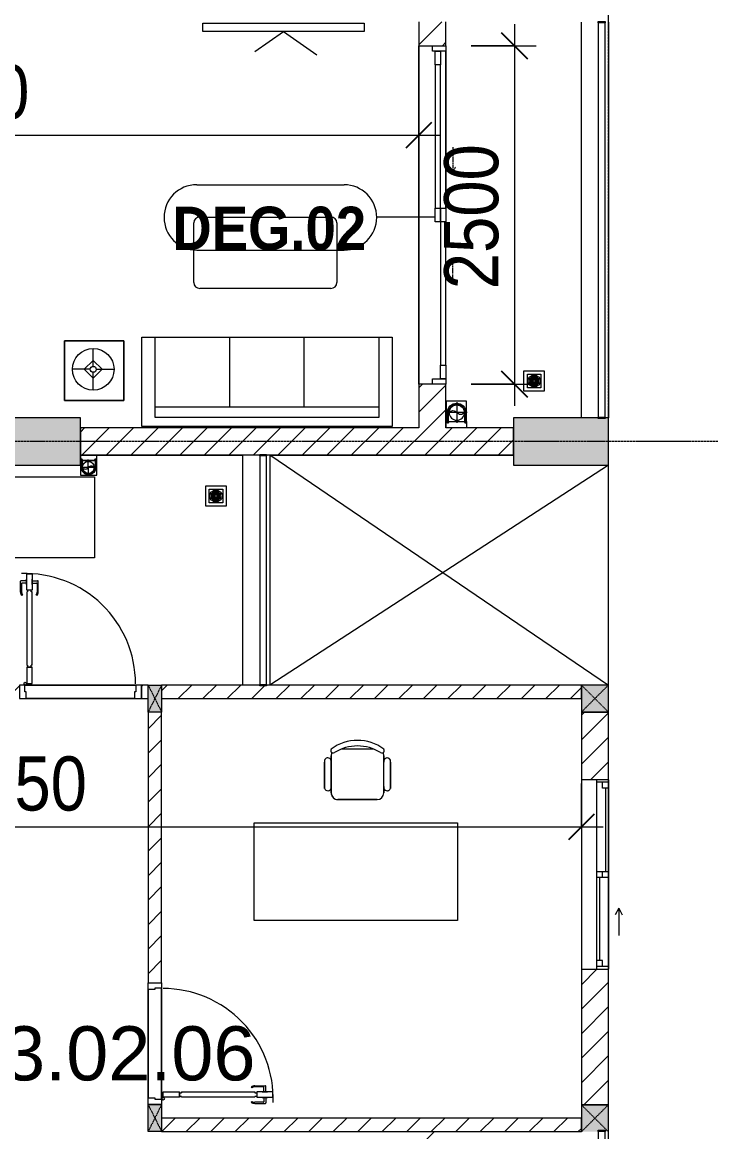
# Model space of a CAD drawing. Header units: millimetres. Extents: x 962 to 239635, y -15958 to 82755.
# Drawn here: x 184673 to 189760, y 56635 to 64835 of the extents above; entities that cross this region are included whole.
import ezdxf

# ---------------------------------------------------------------- set-up
doc = ezdxf.new("R2010")
doc.units = ezdxf.units.MM
for name, pattern in [('Dash', [6, 3, -3]), ('Grid Line', [22.225, 12.7, -3.175, 3.175, -3.175]), ('IMPORT-CENTER _2_', [40.64, 25.4, -5.08, 5.08, -5.08])]:
    doc.linetypes.add(name, pattern=pattern)
for name, color, linetype, lineweight in [('0-1', 7, 'Continuous', 5), ('A-ANNO-DIMS', 211, 'Continuous', 9), ('A-ANNO-DIMS-160', 211, 'Continuous', 9), ('A-AREA-IDEN', 2, 'Continuous', 9), ('A-DETL-GENF-1', 9, 'Continuous', 9), ('A-DETL-THIN-1', 151, 'Continuous', 9), ('A-DOOR', 31, 'Continuous', 9), ('A-DOOR-1', 254, 'Continuous', 9), ('A-DOOR-2', 9, 'Continuous', 9), ('A-DOOR-FRAM', 31, 'Continuous', 9), ('A-DOOR-HDLN', 31, 'Dash', 9), ('A-DOOR-IDEN', 31, 'Continuous', 9), ('A-FLOR-1', 250, 'Continuous', 9), ('A-FLOR-2', 9, 'Continuous', 9), ('A-FLOR-HRAL', 11, 'Continuous', 9), ('A-FLOR-HRAL-1', 254, 'Continuous', 9), ('A-FLOR-HRAL-2', 9, 'Continuous', 9), ('A-GLAZ', 151, 'Continuous', 9), ('A-WALL', 113, 'Continuous', 9), ('A-WALL-1', 253, 'Continuous', 18), ('A-WALL-2', 9, 'Continuous', 9), ('A-WALL-3', 113, 'Continuous', 18), ('A-WALL-PATT-1', 10, 'Continuous', 9), ('A-WALL-PATT-2', 111, 'Continuous', 9), ('G-IMPT', 8, 'Continuous', 9), ('G-IMPT-1', 254, 'Continuous', 9), ('G-IMPT-2', 8, 'IMPORT-CENTER _2_', 9), ('I-FURN', 30, 'Continuous', 9), ('I-FURN-1', 254, 'Continuous', 9), ('M-EQPM', 50, 'Continuous', 9), ('S-COLS', 52, 'Continuous', 9), ('S-COLS-1', 52, 'Continuous', 5), ('S-COLS-2', 7, 'Continuous', 18), ('S-COLS-3', 254, 'Continuous', 9), ('S-COLS-4', 253, 'Continuous', 18), ('S-COLS-5', 52, 'Dash', 9), ('S-COLS-6', 52, 'Continuous', 18), ('S-COLS-HDLN', 52, 'Dash', 9), ('S-COLS-HDLN-1', 9, 'Dash', 9), ('S-GRID-1', 1, 'Grid Line', 9)]:
    doc.layers.add(name, color=color, linetype=linetype, lineweight=lineweight)
doc.styles.add('Arial_11', font='arial_0.ttf', dxfattribs={"height": 400})
doc.styles.add('Arial_B_6', font='arialbd_0.ttf', dxfattribs={"width": 0.9, "height": 320})
doc.styles.add('UTM Avo', font='UTM Avo.ttf', dxfattribs={"width": 0.9, "height": 400})
doc.dimstyles.new('1_Dim_chi_tiet_2_5', dxfattribs={"dimscale": 304.8, "dimtxt": 399.720379, "dimasz": 0.629921, "dimexe": 0.524934, "dimexo": 0.0625, "dimgap": 0.052493, "dimtad": 1, "dimdec": 0, "dimrnd": 5, "dimzin": 0, "dimdsep": 46, "dimtxsty": 'UTM Avo', "dimblk1": 'OBLIQUE', "dimblk2": 'OBLIQUE', "dimsah": 1, "dimcen": 0.09, "dimdle": 0.524934, "dimazin": 0, "dimtfac": 1, "dimtdec": 4, "dimtix": 1, "dimtmove": 0, "dimatfit": 3, "dimfxl": 1.049869, "dimfxlon": 1, "dimtvp": 1, "dimtolj": 1, "dimtzin": 0, "dimarcsym": 2})
doc.dimstyles.new('1_Dim_chi_tiet_2_5_1', dxfattribs={"dimscale": 304.8, "dimtxt": 399.720379, "dimasz": 0.629921, "dimexe": 0.524934, "dimexo": 0.0625, "dimgap": 0.052493, "dimtad": 1, "dimdec": 0, "dimrnd": 5, "dimzin": 0, "dimdsep": 46, "dimtxsty": 'UTM Avo', "dimblk1": 'OBLIQUE', "dimblk2": 'OBLIQUE', "dimsah": 1, "dimcen": 0.09, "dimdle": 0.524934, "dimazin": 0, "dimtfac": 1, "dimtdec": 4, "dimtix": 1, "dimtmove": 0, "dimatfit": 3, "dimfxl": 1.049869, "dimfxlon": 1, "dimtvp": 1, "dimtolj": 1, "dimtzin": 0, "dimarcsym": 2})
pattern_1 = [(45, (0, 0), (-90.50967, 90.50967), [])]
pattern_2 = [(45, (61750.9, 0), (-90.50967, 90.50967), [])]

# ---------------------------------------------------------------- blocks, each defined once
blk = doc.blocks.new('NCV_TKTC_KET CAU_rvt-1-TKCS_MB TẦNG 2')
at = {"layer": 'S-COLS-1'}
for points in [[(123352.6, 61561.9), (123352.6, 61911.9), (122052.6, 61911.9), (122052.6, 61561.9), (122209.6, 61561.9)], [(127252.6, 61561.9), (127252.6, 61911.9), (127227.6, 61911.9), (127227.6, 61906.9), (127177.6, 61906.9), (127177.6, 61911.9), (126552.6, 61911.9), (126552.6, 61561.9)]]:
    blk.add_hatch(color=256, dxfattribs=at).paths.add_polyline_path(points)
at = {"layer": 'A-FLOR-1'}
for p, q in [((123352.6, 61635.3), (124552.6, 61635.3)), ((124752.6, 61635.3), (126552.6, 61635.3))]:
    blk.add_line(p, q, dxfattribs=at)
at = {"layer": 'S-COLS-2'}
for p, q in [((123352.6, 61911.9), (122052.6, 61911.9)), ((123352.6, 61561.9), (123352.6, 61911.9)), ((127177.6, 61911.9), (126552.6, 61911.9)), ((126552.6, 61911.9), (126552.6, 61561.9)), ((127252.6, 61911.9), (127227.6, 61911.9)), ((127252.6, 61561.9), (127252.6, 61911.9)), ((122052.6, 61561.9), (123352.6, 61561.9)), ((126552.6, 61561.9), (127252.6, 61561.9))]:
    blk.add_line(p, q, dxfattribs=at)
blk = doc.blocks.new('LOBBY_SOFA_1 - LOBBY_SOFA_1-901228-TKCS_MB TẦNG 2')
at = {"layer": 'I-FURN'}
for p, q in [((-2172.3, 1064.5), (-2172.3, 1504.5)), ((-2128.3, 1548.5), (-1160.3, 1548.5)), ((-1116.3, 1504.5), (-1116.3, 1064.5)), ((-1160.3, 1020.5), (-2128.3, 1020.5)), ((-2556, 660), (-708, 660)), ((-2556, 0), (-2556, 660)), ((-2457, 66), (-2457, 660)), ((-1907, 143), (-1907, 660)), ((-1357, 143), (-1357, 660)), ((-807, 660), (-807, 66)), ((-708, 660), (-708, 0)), ((-2688.2, 633.5), (-3128.2, 633.5)), ((-3128.2, 633.5), (-3128.2, 193.5)), ((-2915.4, 445), (-2915.4, 577)), ((-2688.2, 193.5), (-2688.2, 633.5)), ((-2937.4, 423), (-3069.4, 423)), ((-2981.4, 423), (-2915.4, 489)), ((-2915.4, 357), (-2981.4, 423)), ((-2915.4, 489), (-2849.4, 423)), ((-2849.4, 423), (-2915.4, 357)), ((-2893.4, 423), (-2761.4, 423)), ((-2915.4, 269), (-2915.4, 401)), ((-3128.2, 193.5), (-2688.2, 193.5)), ((-807, 143), (-2457, 143)), ((-708, 0), (-2556, 0)), ((-807, 66), (-2457, 66))]:
    blk.add_line(p, q, dxfattribs=at)
for radius in [154, 22]:
    blk.add_circle((-2915.4, 423), radius, dxfattribs=at)
for centre, start, end in [((-2128.3, 1504.5), 90, 180), ((-1160.3, 1504.5), 0, 90), ((-2128.3, 1064.5), 180, 270), ((-1160.3, 1064.5), 270, 0)]:
    blk.add_arc(centre, 44, start, end, dxfattribs=at)
at = {"layer": 'I-FURN-1'}
for p, q in [((-2172.3, 1064.5), (-2172.3, 1504.5)), ((-2128.3, 1548.5), (-1160.3, 1548.5)), ((-1116.3, 1504.5), (-1116.3, 1064.5)), ((-1160.3, 1020.5), (-2128.3, 1020.5)), ((-2556, 660), (-708, 660)), ((-2556, 0), (-2556, 660)), ((-708, 660), (-708, 0)), ((-3128.2, 633.5), (-2688.2, 633.5)), ((-3128.2, 193.5), (-3128.2, 633.5)), ((-2688.2, 633.5), (-2688.2, 193.5)), ((-2688.2, 193.5), (-3128.2, 193.5)), ((-708, 0), (-2556, 0))]:
    blk.add_line(p, q, dxfattribs=at)
for centre, start, end in [((-2128.3, 1504.5), 90, 180), ((-1160.3, 1504.5), 0, 90), ((-2128.3, 1064.5), 180, 270), ((-1160.3, 1064.5), 270, 0)]:
    blk.add_arc(centre, 44, start, end, dxfattribs=at)
blk = doc.blocks.new('KE TIVI-2 - KE TIVI-2-901222-TKCS_MB TẦNG 2')
at = {"layer": 'I-FURN-1'}
for p, q in [((0, 60), (-245.7, 232.1)), ((213, 209.1), (0, 60)), ((-595.6, 60), (595.6, 60)), ((-595.6, 0), (-595.6, 60)), ((595.6, 0), (-595.6, 0)), ((595.6, 60), (595.6, 0))]:
    blk.add_line(p, q, dxfattribs=at)
blk = doc.blocks.new('DOOR_CW_01 CANH MO-PANEL KINH - DIW_01-900x2200-CỬA GỖ VÂN LAMINATE-553375-TKCS_MB TẦNG 2')
at = {"layer": 'A-DETL-GENF-1'}
for p, q in [((-397, -182), (-397, -62)), ((-397, -62), (-357, -62)), ((-357, -62), (-357, -182)), ((-357, -182), (-397, -182)), ((-397, -196), (-391, -196)), ((-397, -738), (-397, -196)), ((-391, -196), (-391, -182)), ((-391, -182), (-363, -182)), ((-363, -182), (-363, -196)), ((-357, -196), (-363, -196)), ((-357, -196), (-357, -738)), ((-442, -737), (-442, -816.5)), ((-434, -799.5), (-434, -737)), ((-433.9, -711.2), (-427.3, -715.8)), ((-320.1, -711.2), (-326.7, -715.8)), ((-320, -799.5), (-320, -737)), ((-312, -737), (-312, -816.5)), ((-399, -803.5), (-430, -803.5)), ((-399, -792.2), (-399, -831.8)), ((-397, -792.2), (-399, -792.2)), ((-397, -738), (-391, -738)), ((-357, -752), (-397, -752)), ((-397, -752), (-397, -872)), ((-397, -792.2), (-397, -831.8)), ((-391, -752), (-391, -738)), ((-363, -752), (-391, -752)), ((-357, -738), (-363, -738)), ((-363, -738), (-363, -752)), ((-357, -872), (-357, -752)), ((-357, -792.2), (-357, -831.8)), ((-357, -792.2), (-355, -792.2)), ((-355, -792.2), (-355, -831.8)), ((-355, -803.5), (-324, -803.5)), ((-399, -820.5), (-438, -820.5)), ((-399, -831.8), (-397, -831.8)), ((-397, -872), (-357, -872)), ((-355, -831.8), (-357, -831.8)), ((-355, -820.5), (-316, -820.5))]:
    blk.add_line(p, q, dxfattribs=at)
blk.add_circle((-407, -60), 10, dxfattribs=at)
for centre, radius, start, end in [((-407, -60), 814, 268, 0), ((-397, -737), 45, 145, 180), ((-397, -737), 37, 145, 180), ((-357, -737), 37, 0, 35), ((-357, -737), 45, 360, 35), ((-438, -816.5), 4, 180, 270), ((-430, -799.5), 4, 180, 270), ((-324, -799.5), 4, 270, 0), ((-316, -816.5), 4, 270, 0)]:
    blk.add_arc(centre, radius, start, end, dxfattribs=at)
at = {"layer": 'A-DOOR-2'}
for p, q in [((-450, -50), (-450, 50)), ((-450, 50), (-400, 50)), ((-400, 50), (-400, 0)), ((400, 0), (400, 50)), ((400, 50), (450, 50)), ((450, 50), (450, -50)), ((-410, -50), (-450, -50)), ((-410, 0), (-410, -50)), ((-400, 0), (-410, 0)), ((-407, -50), (-382, -50)), ((410, 0), (400, 0)), ((410, -50), (410, 0)), ((450, -50), (410, -50))]:
    blk.add_line(p, q, dxfattribs=at)
blk = doc.blocks.new('BAN LV A - BAN LV A_dwg_ban hoc2-348006-TKCS_MB TẦNG 2')
at = {"layer": 'I-FURN'}
for p, q in [((145.8, 437.4), (-145.8, 437.4)), ((-243, 354.4), (-243, 162)), ((-194.4, 388.8), (-194.4, 113.4)), ((194.4, 113.4), (194.4, 388.8)), ((194.4, 351.4), (194.4, 150.8)), ((243.7, 162), (243.7, 354.4)), ((-120.5, 64.8), (120.5, 64.8))]:
    blk.add_line(p, q, dxfattribs=at)
at = {"layer": 'I-FURN', "flags": 128}
blk.add_lwpolyline([(-737.8, 610.5), (-737.8, 1330.5), (-154.9, 1330.5), (762.2, 1330.5), (762.2, 610.5)], close=True, dxfattribs=at)
at = {"layer": 'I-FURN'}
for centre, radius, start, end in [((-145.8, 388.8), 48.6, 90, 180), ((145.8, 388.8), 48.6, 360, 90), ((-218.7, 347.3), 25.3, 343.7398, 163.7398), ((219.4, 347.3), 25.3, 16.2602, 170.70537), ((-218.7, 154.9), 25.3, 163.7398, 16.2602), ((-180.2, 75.4), 17.8, 57.97259, 216.69006), ((-145.8, 113.4), 48.6, 180, 207.58444), ((0, 359.3), 318.2, 237.57575, 302.42425), ((180.2, 75.4), 17.8, 323.30994, 122.02741), ((145.8, 113.4), 48.6, 332.41556, 0), ((219.4, 154.9), 25.3, 189.29463, 16.2602), ((0, 324), 324, 233.1301, 306.8699)]:
    blk.add_arc(centre, radius, start, end, dxfattribs=at)
blk = doc.blocks.new('BAN LV A - BAN LV A_dwg-348005-TKCS_MB TẦNG 2')
at = {"extrusion": (0, 0, -1), "zscale": -1, "rotation": 180}
blk.add_blockref('BAN LV A - BAN LV A_dwg_ban hoc2-348006-TKCS_MB TẦNG 2', (-729, 1383.7), dxfattribs=at)
blk = doc.blocks.new('BAN LV A - BAN LV A-401069-TKCS_MB TẦNG 2')
at = {"layer": 'I-FURN-1'}
for p, q in [((-8.8, -53.2), (1491.2, -53.2)), ((-8.8, -773.2), (-8.8, -53.2)), ((1491.2, -53.2), (1491.2, -773.2)), ((1491.2, -773.2), (-8.8, -773.2)), ((583.2, -946.3), (874.8, -946.3)), ((486, -1221.7), (486, -1029.3)), ((534.6, -1029.3), (534.6, -994.9)), ((923.4, -994.9), (923.4, -1032.3)), ((972.7, -1029.3), (972.7, -1221.7)), ((534.6, -1270.3), (534.6, -1235.9)), ((923.4, -1232.9), (923.4, -1270.3))]:
    blk.add_line(p, q, dxfattribs=at)
for centre, radius, start, end in [((583.2, -994.9), 48.6, 90, 180), ((874.8, -994.9), 48.6, 0, 90), ((510.3, -1036.4), 25.3, 16.2602, 163.7398), ((948.4, -1036.4), 25.3, 16.2602, 170.70537), ((510.3, -1228.8), 25.3, 163.7398, 343.7398), ((948.4, -1228.8), 25.3, 189.29463, 16.2602), ((548.9, -1308.3), 17.8, 119.40397, 216.69006), ((583.2, -1270.3), 48.6, 180, 207.58444), ((874.8, -1270.3), 48.6, 332.41556, 0), ((909.2, -1308.3), 17.8, 323.30994, 60.59603), ((729, -1059.7), 324, 233.1301, 306.8699)]:
    blk.add_arc(centre, radius, start, end, dxfattribs=at)
at = {"extrusion": (0, 0, -1), "zscale": -1, "rotation": 180}
blk.add_blockref('BAN LV A - BAN LV A_dwg-348005-TKCS_MB TẦNG 2', (0, 0), dxfattribs=at)
blk = doc.blocks.new('MAY GIAT - MAY GIAT_dwg-348053-TKCS_MB TẦNG 2')
at = {"layer": 'G-IMPT-1', "flags": 128}
blk.add_lwpolyline([(5, 596.6), (5, 2.3), (605, 2.3), (605, 596.6)], close=True, dxfattribs=at)
blk = doc.blocks.new('MAY GIAT - MAY GIAT-401071-TKCS_MB TẦNG 2')
at = {"layer": 'I-FURN-1'}
for p, q in [((5, -2.3), (605, -2.3)), ((5, -596.6), (5, -2.3)), ((605, -2.3), (605, -596.6)), ((605, -596.6), (5, -596.6))]:
    blk.add_line(p, q, dxfattribs=at)
at = {"extrusion": (0, 0, -1), "zscale": -1, "rotation": 180}
blk.add_blockref('MAY GIAT - MAY GIAT_dwg-348053-TKCS_MB TẦNG 2', (0, 0), dxfattribs=at)
blk = doc.blocks.new('Railing - 50 x 10mm-901205-TKCS_MB TẦNG 2')
at = {"layer": 'A-FLOR-HRAL-2'}
for p, q in [((25, 5), (-25, 5)), ((-25, 5), (-25, -5)), ((25, -5), (25, 5)), ((-25, -5), (25, -5))]:
    blk.add_line(p, q, dxfattribs=at)
blk = doc.blocks.new('Railing - Railing-1009889-TKCS_MB TẦNG 2')
at = {"layer": 'A-FLOR-HRAL-2'}
for p, q in [((101769.1, 52369.6), (101769.1, 50680.8)), ((101819.1, 50680.8), (101819.1, 52369.6))]:
    blk.add_line(p, q, dxfattribs=at)
at = {"extrusion": (0, 0, -1), "zscale": -1}
for p in [(-101794.1, 52374.6), (-101794.1, 50675.8)]:
    blk.add_blockref('Railing - 50 x 10mm-901205-TKCS_MB TẦNG 2', p, dxfattribs=at)
blk = doc.blocks.new('G1_SOF - BO TRU - 100x200-746114-TKCS_MB TẦNG 2')
at = {"layer": 'S-COLS'}
blk.add_hatch(color=256, dxfattribs=at).paths.add_polyline_path([(50, -100), (50, 100), (-50, 100), (-50, -100)])
at = {"layer": 'S-COLS-4'}
for p, q in [((-50, 100), (50, 100)), ((-50, -100), (-50, 100)), ((50, 100), (50, -100)), ((50, -100), (-50, -100))]:
    blk.add_line(p, q, dxfattribs=at)
at = {"layer": 'S-COLS-HDLN-1'}
for p, q in [((50, -100), (-50, 100)), ((-50, -100), (50, 100))]:
    blk.add_line(p, q, dxfattribs=at)
blk = doc.blocks.new('DOOR_CW_01 CANH MO-PANEL KINH - DIG_01-900x2200-CỬA NHÔM KÍNH-901226-TKCS_MB TẦNG 2')
at = {"layer": 'A-DETL-GENF-1'}
for p, q in [((-399, 820.5), (-438, 820.5)), ((-399, 831.8), (-397, 831.8)), ((-399, 792.2), (-399, 831.8)), ((-397, 872), (-357, 872)), ((-397, 752), (-397, 872)), ((-397, 792.2), (-397, 831.8)), ((-357, 872), (-357, 752)), ((-357, 792.2), (-357, 831.8)), ((-355, 831.8), (-357, 831.8)), ((-355, 792.2), (-355, 831.8)), ((-355, 820.5), (-316, 820.5)), ((-442, 737), (-442, 816.5)), ((-434, 799.5), (-434, 737)), ((-399, 803.5), (-430, 803.5)), ((-397, 792.2), (-399, 792.2)), ((-357, 752), (-397, 752)), ((-397, 738), (-391, 738)), ((-397, 738), (-397, 196)), ((-363, 752), (-391, 752)), ((-391, 752), (-391, 738)), ((-363, 738), (-363, 752)), ((-357, 738), (-363, 738)), ((-357, 792.2), (-355, 792.2)), ((-357, 196), (-357, 738)), ((-355, 803.5), (-324, 803.5)), ((-320, 799.5), (-320, 737)), ((-312, 737), (-312, 816.5)), ((-433.9, 711.2), (-427.3, 715.8)), ((-320.1, 711.2), (-326.7, 715.8)), ((-397, 196), (-391, 196)), ((-357, 182), (-397, 182)), ((-397, 182), (-397, 62)), ((-391, 196), (-391, 182)), ((-391, 182), (-363, 182)), ((-357, 196), (-363, 196)), ((-363, 182), (-363, 196)), ((-357, 62), (-357, 182)), ((-397, 62), (-357, 62))]:
    blk.add_line(p, q, dxfattribs=at)
blk.add_circle((-407, 60), 10, dxfattribs=at)
for centre, radius, start, end in [((-438, 816.5), 4, 90, 180), ((-407, 60), 814, 360, 92), ((-316, 816.5), 4, 0, 90), ((-430, 799.5), 4, 90, 180), ((-324, 799.5), 4, 360, 90), ((-397, 737), 45, 180, 215), ((-397, 737), 37, 180, 215), ((-357, 737), 37, 325, 0), ((-357, 737), 45, 325, 0)]:
    blk.add_arc(centre, radius, start, end, dxfattribs=at)
at = {"layer": 'A-DOOR-2'}
for p, q in [((-410, 50), (-450, 50)), ((-450, 50), (-450, -50)), ((-410, 0), (-410, 50)), ((-400, 0), (-410, 0)), ((-407, 50), (-382, 50)), ((-400, -50), (-400, 0)), ((410, 0), (400, 0)), ((400, 0), (400, -50)), ((450, 50), (410, 50)), ((410, 50), (410, 0)), ((450, -50), (450, 50)), ((-450, -50), (-400, -50)), ((400, -50), (450, -50))]:
    blk.add_line(p, q, dxfattribs=at)
blk = doc.blocks.new('NCV_TKTC_TANG 2_rvt-1-TKCS_MB TẦNG 2')
at = {"layer": 'A-WALL-PATT-1'}
h = blk.add_hatch(dxfattribs=at)
h.set_pattern_fill('FP_1', color=256, style=0, pattern_type=2)
h.set_pattern_definition(pattern_1)
h.paths.add_polyline_path([(122852.6, 59836.9), (122902.6, 59836.9), (122902.6, 59936.9), (122852.6, 59936.9)])
h.paths.add_polyline_path([(123821.7, 59836.9), (123852.6, 59837.6), (123852.6, 59936.9), (123802.6, 59936.9), (123802.6, 59836.9)])
h = blk.add_hatch(dxfattribs=at)
h.set_pattern_fill('FP_1', color=256, style=0, pattern_type=2)
h.set_pattern_definition(pattern_1)
h.paths.add_polyline_path([(123952.6, 59836.9), (127052.6, 59836.9), (127052.6, 59936.9), (124727.6, 59936.9), (124727.6, 59931.5), (124677.6, 59931.5), (124677.6, 59936.9), (123952.6, 59936.9)])
h = blk.add_hatch(dxfattribs=at)
h.set_pattern_fill('FP_1', color=256, style=0, pattern_type=2)
h.set_pattern_definition(pattern_1)
h.paths.add_polyline_path([(123952.6, 56836.9), (123952.6, 56837.3), (123853, 56836.9)])
h.paths.add_polyline_path([(123852.6, 57737.3), (123952.6, 57737.3), (123952.6, 59736.5), (123852.6, 59736.5), (123852.6, 58536.9)])
h = blk.add_hatch(dxfattribs=at)
h.set_pattern_fill('FP_1', color=256, style=0, pattern_type=2)
h.set_pattern_definition(pattern_1)
h.paths.add_polyline_path([(123952.6, 56636.9), (127052.6, 56636.9), (127052.6, 56736.9), (123952.6, 56736.9)])
at = {"layer": 'A-FLOR-2'}
for p, q in [((125852.6, 62160.3), (125852.6, 64660.3)), ((125852.6, 64660.3), (125852.6, 62160.3)), ((126052.6, 63460.3), (126052.6, 64620.3)), ((123762.6, 59936.9), (122942.6, 59936.9)), ((123752.6, 59836.9), (122952.6, 59836.9)), ((122952.6, 59836.9), (123752.6, 59836.9)), ((123852.6, 56887.3), (123852.6, 57687.3)), ((123852.6, 57687.3), (123852.6, 56887.3)), ((123952.6, 57697.3), (123952.6, 56877.3)), ((123952.6, 56877.3), (123952.6, 57697.3))]:
    blk.add_line(p, q, dxfattribs=at)
at = {"layer": 'A-WALL-1'}
for p, q in [((123852.6, 59936.9), (123802.6, 59936.9)), ((123802.6, 59936.9), (123802.6, 59836.9)), ((124677.6, 59936.9), (123952.6, 59936.9)), ((127052.6, 59936.9), (124727.6, 59936.9)), ((127052.6, 59836.9), (127052.6, 59936.9)), ((123802.6, 59836.9), (123852.6, 59836.9)), ((123952.6, 59836.9), (127052.6, 59836.9)), ((123852.6, 59736.5), (123852.6, 57737.3)), ((123952.6, 59736.5), (123852.6, 59736.5)), ((123952.6, 57737.3), (123952.6, 59736.5)), ((123852.6, 57737.3), (123952.6, 57737.3)), ((123952.6, 56837.3), (123852.6, 56837.3)), ((127052.6, 56736.9), (123952.6, 56736.9)), ((127052.6, 56636.9), (127052.6, 56736.9)), ((123952.6, 56636.9), (127052.6, 56636.9))]:
    blk.add_line(p, q, dxfattribs=at)
at = {"layer": 'A-WALL-2'}
for p, q in [((124552.6, 59936.9), (124552.6, 61636.9)), ((124752.6, 61636.9), (124752.6, 59936.9)), ((122942.6, 59936.9), (123762.6, 59936.9)), ((123752.6, 59836.9), (122952.6, 59836.9)), ((123852.6, 56887.3), (123852.6, 57687.3)), ((123952.6, 57697.3), (123952.6, 56877.3))]:
    blk.add_line(p, q, dxfattribs=at)
at = {"layer": 'A-DOOR-1'}
blk.add_blockref('DOOR_CW_01 CANH MO-PANEL KINH - DIG_01-900x2200-CỬA NHÔM KÍNH-901226-TKCS_MB TẦNG 2', (123352.6, 59886.9), dxfattribs=at)
at = {"layer": 'A-DOOR-1', "rotation": 90.00000000000072}
blk.add_blockref('DOOR_CW_01 CANH MO-PANEL KINH - DIW_01-900x2200-CỬA GỖ VÂN LAMINATE-553375-TKCS_MB TẦNG 2', (123902.6, 57287.3), dxfattribs=at)
at = {"layer": 'A-FLOR-HRAL-1'}
blk.add_blockref('Railing - Railing-1009889-TKCS_MB TẦNG 2', (22908.5, 9260.7), dxfattribs=at)
at = {"layer": 'I-FURN-1'}
for name, p, rotation in [('KE TIVI-2 - KE TIVI-2-901222-TKCS_MB TẦNG 2', (124852.9, 64826.9), 180), ('MAY GIAT - MAY GIAT-401071-TKCS_MB TẦNG 2', (122860.3, 60871.5), 90.00000000000087), ('BAN LV A - BAN LV A-401069-TKCS_MB TẦNG 2', (126128.2, 58144.2), 180)]:
    blk.add_blockref(name, p, dxfattribs=dict(at, rotation=rotation))
blk.add_blockref('LOBBY_SOFA_1 - LOBBY_SOFA_1-901228-TKCS_MB TẦNG 2', (126362.6, 61846.9), dxfattribs=at)
at = {"layer": 'S-COLS-3', "rotation": 180}
for p in [(123902.6, 59836.9), (123902.6, 56736.9)]:
    blk.add_blockref('G1_SOF - BO TRU - 100x200-746114-TKCS_MB TẦNG 2', p, dxfattribs=at)
blk = doc.blocks.new('1_FAMILY RVT - W01-WxH 1400x1400xmm-389822-TKCS_MB TẦNG 2')
at = {"layer": 'A-GLAZ'}
for p, q in [((248.4, 172.39), (299.2, 197.79)), ((248.4, 172.39), (299.2, 146.99)), ((248.4, 172.39), (451.6, 172.39)), ((-700, 96.19), (-700, -103.81)), ((700, 96.19), (-700, 96.19)), ((-700, 96.19), (-636.5, 96.19)), ((-680.95, 96.19), (-680.95, 7.29)), ((-636.5, 96.19), (-22.225, 96.19)), ((-636.5, 96.19), (-636.5, 51.74)), ((-22.225, 7.29), (-22.225, 96.19)), ((-22.225, 96.19), (22.225, 96.19)), ((22.225, 96.19), (680.95, 96.19)), ((22.225, 96.19), (22.225, 7.29)), ((680.95, 96.19), (700, 96.19)), ((680.95, 96.19), (680.95, 7.29)), ((700, -103.81), (700, 96.19)), ((-700, 7.29), (-680.95, 7.29)), ((-636.5, 51.74), (-680.95, 51.74)), ((-680.95, 7.29), (-22.225, 7.29)), ((-636.5, 73.965), (-22.225, 73.965)), ((22.225, 51.74), (-22.225, 51.74)), ((-22.225, 7.29), (22.225, 7.29)), ((22.225, 29.515), (636.5, 29.515)), ((22.225, 7.29), (636.5, 7.29)), ((636.5, 51.74), (636.5, 7.29)), ((680.95, 51.74), (636.5, 51.74)), ((636.5, 7.29), (700, 7.29)), ((-700, -103.81), (700, -103.81))]:
    blk.add_line(p, q, dxfattribs=at)
blk = doc.blocks.new('TKTC_XREF_251221_MB TANG 2-7 - TKTC_XREF_260130_MB TANG 2-5_dwg_THU NUOC - THU NUOC-444531-TKCS_MB TẦNG 1-4746810-TKCS_MB TẦNG 2')
at = {"layer": 'G-IMPT'}
for p, q in [((-23.3, 10.8), (40.9, 10.8)), ((40.9, 4.8), (-23.3, 4.8)), ((-11, 23.3), (28.5, 23.3)), ((28.5, 17.3), (-11, 17.3)), ((-1.1, 35.6), (18.5, 35.6)), ((18.5, 29.6), (-1.1, 29.6)), ((-23.3, -13.6), (40.9, -13.6)), ((40.9, -19.6), (-23.3, -19.6)), ((-11, -26.1), (28.5, -26.1)), ((28.5, -32.1), (-11, -32.1)), ((-1.1, -38.5), (18.5, -38.5)), ((18.5, -44.5), (-1.1, -44.5))]:
    blk.add_line(p, q, dxfattribs=at)
at = {"layer": 'G-IMPT', "flags": 128}
for points in [[(83.7, -79.4), (83.7, 70.6), (-66.3, 70.6), (-66.3, -79.4)], [(58.7, -54.4), (58.7, 45.6), (-41.3, 45.6), (-41.3, -54.4)]]:
    blk.add_lwpolyline(points, close=True, dxfattribs=at)
for points in [[(-23.3, -1.2), (0.7, -1.2), (0.7, -7.2), (-23.3, -7.2)], [(40.9, -7.2), (16.7, -7.2), (16.7, -1.2), (40.9, -1.2)]]:
    blk.add_lwpolyline(points, dxfattribs=at)
at = {"layer": 'G-IMPT'}
for centre, radius, start, end in [((8.7, -4.4), 45, 360, 180), ((8.7, -4.4), 45, 360, 180), ((-23.3, 7.8), 3, 90, 270), ((-11, 20.3), 3, 90, 270), ((-1.1, 32.6), 3, 90, 270), ((18.5, 32.6), 3, 270, 90), ((28.5, 20.3), 3, 270, 90), ((40.9, 7.8), 3, 270, 90), ((8.7, -4.4), 45, 180, 360), ((8.7, -4.4), 45, 180, 360), ((-23.3, -4.2), 3, 90, 270), ((-23.3, -16.6), 3, 90, 270), ((-11, -29.1), 3, 90, 270), ((-1.1, -41.5), 3, 90, 270), ((18.5, -41.5), 3, 270, 90), ((28.5, -29.1), 3, 270, 90), ((40.9, -4.2), 3, 270, 90), ((40.9, -16.6), 3, 270, 90)]:
    blk.add_arc(centre, radius, start, end, dxfattribs=at)
blk = doc.blocks.new('TKTC_XREF_251221_MB TANG 2-7 - TKTC_XREF_260130_MB TANG 2-5_dwg_$cc-4746798-TKCS_MB TẦNG 2')
at = {"layer": 'G-IMPT-2'}
for p, q in [((-0.673, 0), (0.673, 0)), ((0, -0.673), (0, 0.673))]:
    blk.add_line(p, q, dxfattribs=at)
at = {"layer": 'M-EQPM'}
blk.add_circle((0, 0), 0.5, dxfattribs=at)
for centre, radius, start, end in [((0, 0), 0.5, 90, 270), ((0.188, 0.25), 0.313, 126.8699, 233.1301), ((-0.188, -0.25), 0.313, 306.8699, 53.1301)]:
    blk.add_arc(centre, radius, start, end, dxfattribs=at)
blk = doc.blocks.new('TKTC_XREF_251221_MB TANG 2-7 - TKTC_XREF_260130_MB TANG 2-5_dwg_CUM U_DN100-4746799-TKCS_MB TẦNG 2')
at = {"layer": 'G-IMPT'}
blk.add_hatch(color=256, dxfattribs=at).paths.add_polyline_path([(0, 61), (15.8, 58.9), (30.5, 52.8), (43.1, 43.1), (52.8, 30.5), (58.9, 15.8), (61, 0), (58.9, -15.8), (52.8, -30.5), (43.1, -43.1), (30.5, -52.8), (15.8, -58.9), (0, -61), (0, -57), (14.8, -55.1), (28.5, -49.4), (40.3, -40.3), (49.4, -28.5), (55.1, -14.8), (57, 0), (55.1, 14.8), (49.4, 28.5), (40.3, 40.3), (28.5, 49.4), (14.8, 55.1), (0, 57)])
for p, q in [((-79.1, 66.6), (-79.1, 63.4)), ((-76.6, 66.6), (-76.6, 63.4)), ((-74.6, 66.6), (-74.6, 63.4)), ((-72.7, 69.3), (-72.7, 60.7)), ((-66.9, 67.9), (-71.7, 67.9)), ((-66.9, 62.1), (-71.7, 62.1)), ((-65, 69), (0, 69)), ((-79.1, -63.4), (-79.1, -66.6)), ((-76.6, -63.4), (-76.6, -66.6)), ((-74.6, -63.4), (-74.6, -66.6)), ((-72.7, -60.7), (-72.7, -69.3)), ((-66.9, -62.1), (-71.7, -62.1)), ((-66.9, -67.9), (-71.7, -67.9)), ((-65, -69), (0, -69))]:
    blk.add_line(p, q, dxfattribs=at)
at = {"layer": 'G-IMPT', "flags": 128}
for points in [[(-72.7, 67.6), (-78.1, 67.6), (-78.1, 62.4), (-72.7, 62.4)], [(-71.7, 59.2), (-66.9, 59.2), (-66.9, 70.8), (-71.7, 70.8)], [(-66.9, 70.8), (-66.9, 72.7), (-65, 72.7), (-65, 57.3), (-66.9, 57.3), (-66.9, 59.2)], [(-65, 61), (0, 61), (0, 57)], [(-72.7, -62.4), (-78.1, -62.4), (-78.1, -67.6), (-72.7, -67.6)], [(-71.7, -70.8), (-66.9, -70.8), (-66.9, -59.2), (-71.7, -59.2)], [(-66.9, -59.2), (-66.9, -57.3), (-65, -57.3), (-65, -72.7), (-66.9, -72.7), (-66.9, -70.8)], [(-65, -61), (0, -61), (0, -57)]]:
    blk.add_lwpolyline(points, dxfattribs=at)
at = {"layer": 'G-IMPT'}
for centre, radius, start, end in [((-78.1, 66.6), 0.96, 90, 180), ((-78.1, 63.4), 0.96, 180, 270), ((-71.1, 69.3), 1.56, 112.61986, 247.38014), ((-67.9, 65), 4.8, 143.1301, 216.8699), ((-71.1, 60.7), 1.56, 112.61986, 247.38014), ((0, 0), 69, 270, 90), ((0, 0), 61, 270, 90), ((0, 0), 57, 270, 90), ((-78.1, -63.4), 0.96, 90, 180), ((-78.1, -66.6), 0.96, 180, 270), ((-71.1, -60.7), 1.56, 112.61986, 247.38014), ((-67.9, -65), 4.8, 143.1301, 216.8699), ((-71.1, -69.3), 1.56, 112.61986, 247.38014)]:
    blk.add_arc(centre, radius, start, end, dxfattribs=at)
blk = doc.blocks.new('TKTC_XREF_251221_MB TANG 2-7 - TKTC_XREF_260130_MB TANG 2-5_dwg_$cc-4746805-TKCS_MB TẦNG 2')
at = {"layer": 'G-IMPT-2'}
for p, q in [((-0.673, 0), (0.673, 0)), ((0, -0.673), (0, 0.673))]:
    blk.add_line(p, q, dxfattribs=at)
at = {"layer": 'M-EQPM'}
blk.add_circle((0, 0), 0.5, dxfattribs=at)
for centre, radius, start, end in [((0, 0), 0.5, 90, 270), ((0.188, 0.25), 0.313, 126.8699, 233.1301), ((-0.188, -0.25), 0.313, 306.8699, 53.1301)]:
    blk.add_arc(centre, radius, start, end, dxfattribs=at)
blk = doc.blocks.new('TKTC_XREF_251221_MB TANG 2-7 - TKTC_XREF_251221_MB TANG 2-7-2039446-TKCS_MB TẦNG 2')
at = {"layer": 'M-EQPM'}
for p, q in [((92401.2, 44798.2), (92401.2, 44648.5)), ((92551.6, 44798.2), (92401.2, 44798.2)), ((92551.6, 44648.5), (92551.6, 44798.2)), ((92401, 44600), (92401.4, 44648.4)), ((92401.2, 44648.5), (92551.6, 44648.5)), ((92401.4, 44648.4), (92551.8, 44648.4)), ((92551.8, 44648.4), (92551.5, 44600)), ((89701, 44400), (89701, 44360)), ((89820.8, 44360), (89820.8, 44400)), ((89701, 44360), (89820.8, 44360)), ((89701, 44360), (89701, 44250.1)), ((89820.6, 44360), (89701, 44360)), ((89820.6, 44250.1), (89820.6, 44360)), ((93600, 42700), (93600, 44325)), ((89701, 44250.1), (89820.6, 44250.1))]:
    blk.add_line(p, q, dxfattribs=at)
at = {"extrusion": (0, 0, -1), "zscale": -1}
for p in [(-93059.8, 44951.2), (-90709.7, 44101.2)]:
    blk.add_blockref('TKTC_XREF_251221_MB TANG 2-7 - TKTC_XREF_260130_MB TANG 2-5_dwg_THU NUOC - THU NUOC-444531-TKCS_MB TẦNG 1-4746810-TKCS_MB TẦNG 2', p, dxfattribs=at)
at = {"extrusion": (0, 0, -1)}
for name, p, xscale, yscale, zscale, rotation in [('TKTC_XREF_251221_MB TANG 2-7 - TKTC_XREF_260130_MB TANG 2-5_dwg_$cc-4746805-TKCS_MB TẦNG 2', (-92480, 44713.4), 113.7150000000073, 113.7150000000073, -113.7150000000073, 269.9990086637467), ('TKTC_XREF_251221_MB TANG 2-7 - TKTC_XREF_260130_MB TANG 2-5_dwg_CUM U_DN100-4746799-TKCS_MB TẦNG 2', (-92479.1, 44713.4), 0.9975000000000006, 0.9975000000000006, -0.9975000000000006, 90.00099133829468), ('TKTC_XREF_251221_MB TANG 2-7 - TKTC_XREF_260130_MB TANG 2-5_dwg_CUM U_DN100-4746799-TKCS_MB TẦNG 2', (-89760.4, 44308.7), 0.7894736842105242, 0.7894736842105242, -0.7894736842105242, 269.9999999984439)]:
    blk.add_blockref(name, p, dxfattribs=dict(at, xscale=xscale, yscale=yscale, zscale=zscale, rotation=rotation))
at = {"xscale": 90.0000000000512, "yscale": 90.0000000000512, "zscale": 90.0000000000512, "rotation": 90.37402677993765}
blk.add_blockref('TKTC_XREF_251221_MB TANG 2-7 - TKTC_XREF_260130_MB TANG 2-5_dwg_$cc-4746798-TKCS_MB TẦNG 2', (89758.6, 44307.1), dxfattribs=at)
blk = doc.blocks.new('Railing - 50 x 10mm-1251311-TKCS_MB TẦNG 2')
at = {"layer": 'A-FLOR-HRAL'}
for p, q in [((25, 5), (-25, 5)), ((-25, 5), (-25, -5)), ((25, -5), (25, 5)), ((-25, -5), (25, -5))]:
    blk.add_line(p, q, dxfattribs=at)
blk = doc.blocks.new('Railing - Railing-3231417-TKCS_MB TẦNG 2')
at = {"layer": 'A-FLOR-HRAL'}
for p, q in [((127177.6, 64831.3), (127177.6, 61916.9)), ((127227.6, 61916.9), (127227.6, 64831.3))]:
    blk.add_line(p, q, dxfattribs=at)
at = {"extrusion": (0, 0, -1), "zscale": -1}
for p in [(-127202.6, 64836.3), (-127202.6, 61911.9)]:
    blk.add_blockref('Railing - 50 x 10mm-1251311-TKCS_MB TẦNG 2', p, dxfattribs=at)
blk = doc.blocks.new('Railing - Railing-3231434-TKCS_MB TẦNG 2')
at = {"layer": 'A-FLOR-HRAL'}
for p, q in [((127177.6, 56635.3), (127177.6, 53716.9)), ((127227.6, 53716.9), (127227.6, 56635.3))]:
    blk.add_line(p, q, dxfattribs=at)
at = {"extrusion": (0, 0, -1), "zscale": -1}
for p in [(-127202.6, 56641.5), (-127202.6, 53711.9)]:
    blk.add_blockref('Railing - 50 x 10mm-1251311-TKCS_MB TẦNG 2', p, dxfattribs=at)
blk = doc.blocks.new('DEG_02-DEG_03 - DEG_02-2500x2400mm-CỬA ĐI 02 CÁNH TRƯỢT-841416-TKCS_MB TẦNG 2')
at = {"layer": 'A-DOOR'}
for p, q in [((-1210, -100), (-1210, -60)), ((-1210, -60), (-1110, -60)), ((-1110, -60), (-1110, -100)), ((-50, -60), (-1110, -60)), ((-50, -60), (-50, -20)), ((-50, -20), (50, -20)), ((50, -60), (-50, -60)), ((-50, -100), (-50, -60)), ((-50, -60), (50, -60)), ((50, -20), (50, -60)), ((1110, -20), (50, -20)), ((50, -60), (1110, -60)), ((50, -60), (50, -100)), ((1110, -60), (1110, -20)), ((1110, -20), (1210, -20)), ((1210, -60), (1110, -60)), ((1210, -20), (1210, -60)), ((-1110, -100), (-1210, -100)), ((-1110, -100), (-50, -100)), ((50, -100), (-50, -100))]:
    blk.add_line(p, q, dxfattribs=at)
at = {"layer": 'A-DOOR-FRAM'}
for p, q in [((-1250, 0), (-1210, 0)), ((-1250, -100), (-1250, 0)), ((-1210, 0), (-1210, -100)), ((1210, -100), (1210, 0)), ((1210, 0), (1250, 0)), ((1250, 0), (1250, -100)), ((-1210, -100), (-1250, -100)), ((1250, -100), (1210, -100))]:
    blk.add_line(p, q, dxfattribs=at)
at = {"layer": 'A-DOOR-HDLN'}
for p, q in [((-500.4, -151.1), (-320.4, -151.1)), ((-320.4, -151.1), (-355, -131.1)), ((-320.4, -151.1), (-355, -171.1)), ((320.4, -151.1), (355, -131.1)), ((320.4, -151.1), (355, -171.1)), ((500.4, -151.1), (320.4, -151.1))]:
    blk.add_line(p, q, dxfattribs=at)
blk = doc.blocks.new('G1_SOF - BO TRU - 200x200-3052401-TKCS_MB TẦNG 2')
at = {"layer": 'S-COLS-HDLN'}
for p, q in [((-100, -100), (100, 100)), ((100, -100), (-100, 100))]:
    blk.add_line(p, q, dxfattribs=at)
blk = doc.blocks.new('STN_Door Tag - STN_Door Tag-1788670-TKCS_MB TẦNG 2')
at = {"layer": 'A-DOOR-IDEN'}
for p, q in [((-3.37, 1.495), (3.431, 1.495)), ((-3.37, -1.524), (3.431, -1.524))]:
    blk.add_line(p, q, dxfattribs=at)
for centre, start, end in [((-3.37, -0.015), 90, 270), ((3.431, -0.015), 270, 90)]:
    blk.add_arc(centre, 1.509, start, end, dxfattribs=at)
blk = doc.blocks.new('DIMBLOCK193-TKCS_MB TẦNG 2')
at = {"layer": 'A-ANNO-DIMS-160'}
for p, q in [((188309.5, 64820.3), (188309.5, 62000.3)), ((187989.5, 64660.3), (188469.5, 64660.3)), ((188309.5, 64660.3), (187989.5, 64660.3)), ((187989.5, 62160.3), (188469.5, 62160.3)), ((188309.5, 62160.3), (187989.5, 62160.3))]:
    blk.add_line(p, q, dxfattribs=at)
at = {"layer": 'A-ANNO-DIMS-160', "lineweight": 25}
for p, q in [((188309.5, 64660.3), (188213.5, 64756.3)), ((188309.5, 64660.3), (188405.5, 64564.3)), ((188309.5, 62160.3), (188213.5, 62256.3)), ((188309.5, 62160.3), (188405.5, 62064.3))]:
    blk.add_line(p, q, dxfattribs=at)
at = {"layer": 'A-ANNO-DIMS-160', "color": 0, "insert": (187789.8, 62862.5), "char_height": 400, "width": 1314.636, "attachment_point": 1, "rotation": 90, "line_spacing_factor": 1.110334, "style": 'UTM Avo'}
blk.add_mtext('2500', dxfattribs=at)
blk = doc.blocks.new('_Oblique')
at = {"color": 0, "linetype": 'ByBlock', "lineweight": -2}
blk.add_line((-0.5, -0.5), (0.5, 0.5), dxfattribs=at)
blk = doc.blocks.new('DIMBLOCK304-TKCS_MB TẦNG 2')
at = {"layer": 'A-ANNO-DIMS-160'}
for p, q in [((180803.4, 64320.6), (180803.4, 63840.6)), ((180803.4, 64000.6), (180803.4, 64320.6)), ((187603.5, 64320.6), (187603.5, 63840.6)), ((187603.5, 64000.6), (187603.5, 64320.6)), ((180643.4, 64000.6), (187763.5, 64000.6))]:
    blk.add_line(p, q, dxfattribs=at)
at = {"layer": 'A-ANNO-DIMS-160', "lineweight": 25}
for p, q in [((180803.4, 64000.6), (180899.4, 64096.6)), ((187603.5, 64000.6), (187699.5, 64096.6)), ((180803.4, 64000.6), (180707.4, 63904.6)), ((187603.5, 64000.6), (187507.5, 63904.6))]:
    blk.add_line(p, q, dxfattribs=at)
at = {"layer": 'A-ANNO-DIMS-160', "color": 0, "insert": (183655.7, 64520.3), "char_height": 400, "width": 1314.636, "attachment_point": 1, "line_spacing_factor": 1.110334, "style": 'UTM Avo'}
blk.add_mtext('6800', dxfattribs=at)
blk = doc.blocks.new('DIMBLOCK355-TKCS_MB TẦNG 2')
at = {"layer": 'A-ANNO-DIMS-160'}
for p, q in [((180453.5, 59209.8), (180453.5, 58729.8)), ((180453.5, 58889.8), (180453.5, 59209.8)), ((188803.5, 59209.8), (188803.5, 58729.8)), ((188803.5, 58889.8), (188803.5, 59209.8)), ((180293.5, 58889.8), (188963.5, 58889.8))]:
    blk.add_line(p, q, dxfattribs=at)
at = {"layer": 'A-ANNO-DIMS-160', "lineweight": 25}
for p, q in [((180453.5, 58889.8), (180549.5, 58985.8)), ((188803.5, 58889.8), (188899.5, 58985.8)), ((180453.5, 58889.8), (180357.5, 58793.8)), ((188803.5, 58889.8), (188707.5, 58793.8))]:
    blk.add_line(p, q, dxfattribs=at)
at = {"layer": 'A-ANNO-DIMS-160', "color": 0, "insert": (184080.7, 59409.4), "char_height": 400, "width": 1314.636, "attachment_point": 1, "line_spacing_factor": 1.110334, "style": 'UTM Avo'}
blk.add_mtext('8350', dxfattribs=at)

msp = doc.modelspace()

# ---------------------------------------------------------------- hatches: boundary and pattern name
at = {"layer": 'A-WALL-PATT-2'}
h = msp.add_hatch(dxfattribs=at)
h.set_pattern_fill('FP_1', color=256, style=0, pattern_type=2)
h.set_pattern_definition(pattern_2)
h.paths.add_polyline_path([(187603.5, 61836.9), (187803.5, 61836.9), (187803.5, 62160.3), (187603.5, 62160.3)])
h.paths.add_polyline_path([(187803.5, 64660.3), (187803.5, 64836.9), (187603.5, 64836.9), (187603.5, 64660.3)])
h = msp.add_hatch(dxfattribs=at)
h.set_pattern_fill('FP_1', color=256, style=0, pattern_type=2)
h.set_pattern_definition(pattern_2)
h.paths.add_polyline_path([(185572.6, 61636.9), (186428.5, 61636.9), (186428.5, 61640.3), (186478.5, 61640.3), (186478.5, 61636.9), (188303.5, 61636.9), (188303.5, 61836.9), (185103.5, 61836.9), (185103.5, 61636.9)])
h = msp.add_hatch(dxfattribs=at)
h.set_pattern_fill('FP_1', color=256, style=0, pattern_type=2)
h.set_pattern_definition(pattern_2)
h.paths.add_polyline_path([(189003.5, 56835.3), (189003.5, 57837.4), (188803.5, 57837.4), (188803.5, 56835.3)])
h.paths.add_polyline_path([(188803.5, 59237.4), (189003.5, 59237.4), (189003.5, 59736.9), (188803.5, 59736.9), (188803.5, 59595.1)])
h = msp.add_hatch(dxfattribs=at)
h.set_pattern_fill('FP_1', color=256, style=0, pattern_type=2)
h.set_pattern_definition(pattern_2)
h.paths.add_polyline_path([(187603.5, 53636.9), (187803.5, 53636.9), (187803.5, 53960.3), (187603.5, 53960.3)])
h.paths.add_polyline_path([(187803.5, 56460.3), (187803.5, 56635.3), (187603.5, 56635.3), (187603.5, 56460.3)])
at = {"layer": 'S-COLS-1'}
msp.add_hatch(color=256, dxfattribs=at).paths.add_polyline_path([(189003.5, 59736.9), (189003.5, 59936.9), (188803.5, 59936.9), (188803.5, 59736.9)])
h = msp.add_hatch(color=256, dxfattribs=at)
h.paths.add_polyline_path([(188803.5, 56635.3), (189003.5, 56635.3), (189003.5, 56835.3), (188803.5, 56835.3)])
h.paths.add_polyline_path([(188978.5, 56636.5), (188928.5, 56636.5), (188928.5, 56646.5), (188978.5, 56646.5)])

# ---------------------------------------------------------------- linework, layer by layer
at = {"layer": 'A-DETL-THIN-1'}
for p, q in [((186503.5, 61636.9), (189003.5, 59936.9)), ((189003.4, 61561.6), (186503.5, 59936.9))]:
    msp.add_line(p, q, dxfattribs=at)
at = {"layer": 'A-DOOR-IDEN'}
msp.add_line((187715.9, 63394.3), (187292, 63394.3), dxfattribs=at)
at = {"layer": 'A-WALL'}
for p, q in [((188803.5, 61911.9), (188803.5, 64835.3)), ((189003.5, 64835.3), (189003.5, 61911.9)), ((187603.5, 62160.3), (187603.5, 64660.3)), ((187803.5, 64620.3), (187803.5, 63460.3)), ((189003.5, 59736.9), (188803.5, 59736.9)), ((188803.5, 56835.3), (189003.5, 56835.3))]:
    msp.add_line(p, q, dxfattribs=at)
at = {"layer": 'A-WALL-3'}
for p, q in [((187603.5, 64836.9), (187603.5, 64660.3)), ((187803.5, 64660.3), (187803.5, 64836.9)), ((187603.5, 64660.3), (187803.5, 64660.3)), ((187803.5, 62160.3), (187603.5, 62160.3)), ((187603.5, 62160.3), (187603.5, 61836.9)), ((187803.5, 61836.9), (187803.5, 62160.3)), ((187603.5, 61836.9), (185103.5, 61836.9)), ((185103.5, 61836.9), (185103.5, 61636.9)), ((188303.5, 61836.9), (187803.5, 61836.9)), ((188303.5, 61636.9), (188303.5, 61836.9)), ((185103.5, 61636.9), (186428.5, 61636.9)), ((186478.5, 61636.9), (188303.5, 61636.9)), ((188803.5, 59736.9), (188803.5, 59237.4)), ((189003.5, 59237.4), (189003.5, 59736.9)), ((188803.5, 57837.4), (188803.5, 56835.3)), ((189003.5, 56835.3), (189003.5, 57837.4))]:
    msp.add_line(p, q, dxfattribs=at)
at = {"layer": 'S-COLS'}
for p, q in [((188803.5, 59736.9), (189003.5, 59736.9)), ((189003.5, 56835.3), (188803.5, 56835.3))]:
    msp.add_line(p, q, dxfattribs=at)
at = {"layer": 'S-COLS-6'}
for p, q in [((189003.5, 59936.9), (188803.5, 59936.9)), ((188803.5, 59936.9), (188803.5, 59736.9)), ((189003.5, 59736.9), (189003.5, 59936.9)), ((188803.5, 56835.3), (188803.5, 56635.3)), ((189003.5, 56635.3), (189003.5, 56835.3))]:
    msp.add_line(p, q, dxfattribs=at)
at = {"layer": 'S-GRID-1'}
for p, q in [((189003.5, 19351.6), (189003.5, 76542.3)), ((189415.6, 61736.9), (96253.4, 61736.9)), ((193415.6, 61736.9), (189415.6, 61736.9))]:
    msp.add_line(p, q, dxfattribs=at)

# ---------------------------------------------------------------- block references
at = {"layer": '0-1'}
for name in ['NCV_TKTC_KET CAU_rvt-1-TKCS_MB TẦNG 2', 'NCV_TKTC_TANG 2_rvt-1-TKCS_MB TẦNG 2']:
    msp.add_blockref(name, (61750.9, 0), dxfattribs=at)
at = {"layer": 'A-DOOR', "rotation": 90.00000000000011}
msp.add_blockref('DEG_02-DEG_03 - DEG_02-2500x2400mm-CỬA ĐI 02 CÁNH TRƯỢT-841416-TKCS_MB TẦNG 2', (187703.5, 63410.3), dxfattribs=at)
at = {"layer": 'A-DOOR-IDEN', "xscale": 159.9999999999999, "yscale": 159.9999999999999, "zscale": 159.9999999999999}
msp.add_blockref('STN_Door Tag - STN_Door Tag-1788670-TKCS_MB TẦNG 2', (186501.5, 63395), dxfattribs=at)
at = {"layer": 'A-FLOR-HRAL'}
for name in ['Railing - Railing-3231417-TKCS_MB TẦNG 2', 'Railing - Railing-3231434-TKCS_MB TẦNG 2']:
    msp.add_blockref(name, (61750.9, 0), dxfattribs=at)
at = {"layer": 'A-GLAZ', "rotation": 270}
msp.add_blockref('1_FAMILY RVT - W01-WxH 1400x1400xmm-389822-TKCS_MB TẦNG 2', (188907.3, 58537.4), dxfattribs=at)
at = {"layer": 'M-EQPM'}
msp.add_blockref('TKTC_XREF_251221_MB TANG 2-7 - TKTC_XREF_251221_MB TANG 2-7-2039446-TKCS_MB TẦNG 2', (95403.5, 17236.9), dxfattribs=at)
at = {"layer": 'S-COLS-5', "rotation": 180}
for p in [(188903.5, 59836.9), (188903.5, 56735.3)]:
    msp.add_blockref('G1_SOF - BO TRU - 200x200-3052401-TKCS_MB TẦNG 2', p, dxfattribs=at)

# ---------------------------------------------------------------- texts
at = {"layer": 'A-AREA-IDEN', "insert": (185278.2, 57009.5), "char_height": 400, "width": 2233.6, "attachment_point": 8, "line_spacing_factor": 0.936439, "style": 'Arial_11'}
msp.add_mtext('\\pt8,16,24,32,40,48,56,64,72,80,88,96,104,112,120,128,136,144,152,160,168,176,184,192,200,208,216,224,232,240,248,256;A3.02.06', dxfattribs=at)
at = {"layer": 'A-DOOR-IDEN', "insert": (186498.3, 63309.6), "char_height": 320, "width": 1467.36, "attachment_point": 5, "line_spacing_factor": 0.936439, "style": 'Arial_B_6'}
msp.add_mtext('\\pt7.2,14.4,21.6,28.8,36,43.2,50.4,57.6,64.8,72,79.2,86.4,93.6,100.8,108,115.2,122.4,129.6,136.8,144,151.2,158.4,165.6,172.8,180,187.2,194.4,201.6,208.8,216,223.2,230.4;DEG.02', dxfattribs=at)

# ---------------------------------------------------------------- dimensions: what is measured, and where the dimension line sits
at = {"layer": 'A-ANNO-DIMS'}
dim = msp.add_linear_dim(base=(188309.5, 62160.3), p1=(187989.5, 64660.3), p2=(187989.5, 62160.3), angle=90, dimstyle='1_Dim_chi_tiet_2_5', override={"dimpost": '<>', "dimfxl": 2500}, dxfattribs=at)
dim.commit()
dim.dimension.update_dxf_attribs({"geometry": 'DIMBLOCK193-TKCS_MB TẦNG 2', "text_midpoint": (188086.5, 63410.3)})
for base, p1, p2, override, picture, middle in [((187603.5, 64000.6), (180803.4, 64320.6), (187603.5, 64320.6), {"dimpost": '<>', "dimfxl": 6800.071331}, 'DIMBLOCK304-TKCS_MB TẦNG 2', (184203.4, 64223.6)), ((188803.5, 58889.8), (180453.5, 59209.8), (188803.5, 59209.8), {"dimpost": '<>', "dimfxl": 8350}, 'DIMBLOCK355-TKCS_MB TẦNG 2', (184628.5, 59112.8))]:
    dim = msp.add_linear_dim(base=base, p1=p1, p2=p2, dimstyle='1_Dim_chi_tiet_2_5_1', override=override, dxfattribs=at)
    dim.commit()
    dim.dimension.update_dxf_attribs({"geometry": picture, "text_midpoint": middle})

doc.saveas('drawing.dxf')
